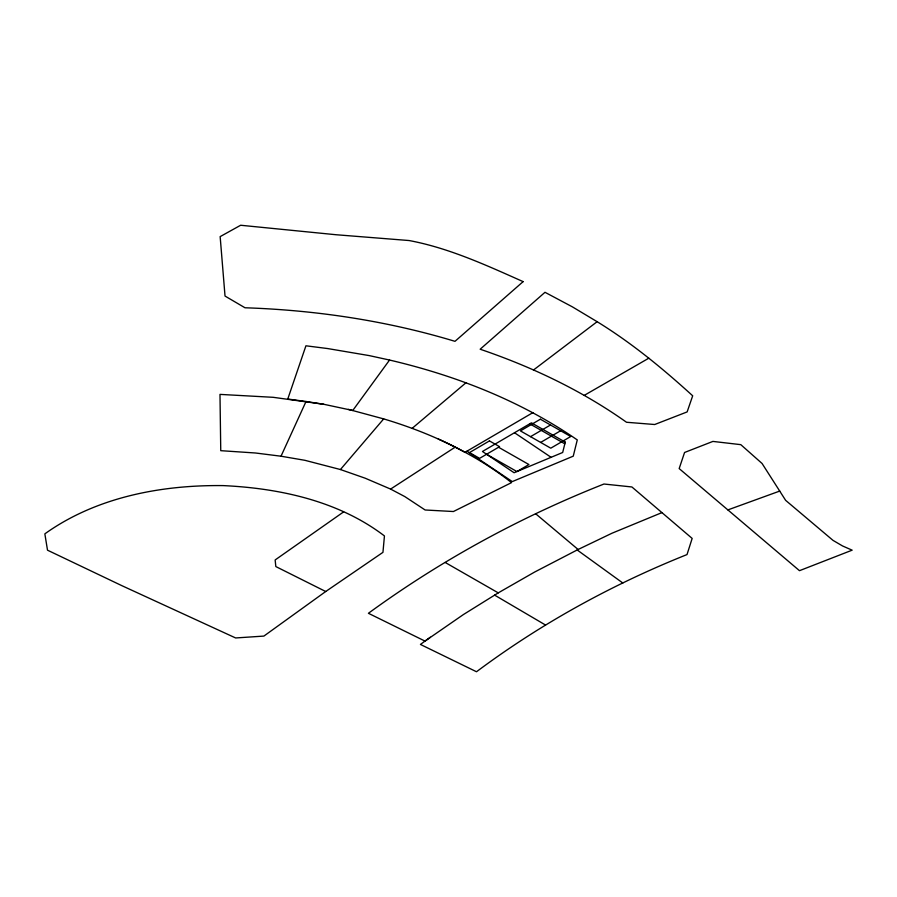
<?xml version="1.0" encoding="UTF-8"?>
<svg xmlns="http://www.w3.org/2000/svg" width="897" height="897" viewBox="0 0 897 897"><rect width="100%" height="100%" fill="white"/><g stroke="black" fill="none" stroke-linecap="round" stroke-linejoin="round"><path stroke-width="1.35" d="M323.783 404.278L273.215 397.315L219.989 394.388L220.752 450.675L255.488 452.996L281.019 456.214L306.023 401.497L323.783 404.278L352.768 410.478L389.545 360.045C456.102 375.596 520.832 400.914 577.276 439.922L573.25 456.169L512.288 481.588L467.001 451.18M281.019 456.214L304.89 460.307L340.423 469.535L383.681 418.899C411.801 427.308 439.283 438.207 465.038 452.312L532.896 412.631M412.104 428.385L465.969 382.761M533.502 370.001L597.133 321.698C631.578 342.867 662.861 368.622 692.686 395.801L687.136 411.914L654.698 424.516L626.521 422.263C581.861 390.587 531.899 366.828 480.153 349.225L544.995 292.299L572.409 306.875L597.133 321.698M430.347 637.218L420.424 644.438L476.498 671.752C541.026 623.538 612.259 584.44 687.012 554.57L692.159 538.424L631.903 486.97L603.961 484.021C520.473 516.997 440.932 560.356 368.409 613.29L424.999 641.097L463.39 614.568L498.25 592.872L534.668 572.028L578.117 549.491L535.554 513.678M325.712 591.515L382.952 552.35L384.443 535.935C338.718 501.042 279.718 488.237 223.207 485.602C161.18 484.851 96.102 497.185 44.85 533.85L47.507 550.186L122.07 585.763L235.631 637.958L263.886 636.085L325.712 591.515L275.828 566.568L275.144 559.952L343.641 511.873M340.423 469.535L365.146 478.191L390.599 489.078L455.239 447.121M530.542 436.66L550.511 424.976M540.656 442.423L560.625 430.751M584.149 395.431L648.823 358.183M661.93 512.613L612.046 533.199L577.152 549.951L622.821 583.005M727.893 509.9L779.717 491.074L785.626 500.335L833.01 540.375L842.586 545.981L852.15 550.164L799.485 570.683L679.175 468.582L684.568 452.48L712.902 441.414L740.799 444.654L762.069 463.48L779.717 491.074M306.023 401.497L287.769 399.03L305.933 345.793L327.607 348.552L369.25 355.604L389.545 360.045M348.35 409.357L383.681 418.899M390.599 489.078L404.827 496.602L425.122 509.989L453.422 511.525L511.514 482.631C489.19 464.848 464.175 450.81 438.274 438.992M529.735 423.821L564.83 443.824M498.564 447.255L528.916 464.545L516.93 471.553L486.589 454.263M445.226 562.486L498.25 592.872M494.628 595.137L545.522 625.03M514.508 432.735L551.094 457.313M565.245 442.12L562.688 452.48L514.093 472.741L482.451 451.483L531.416 422.835L565.245 442.12M523.13 281.624L454.992 341.331C386.854 320.756 316.069 310.127 244.993 307.772L225.024 296.055L220.157 236.617L240.654 225.248L335.927 234.722L409.122 240.542C448.937 247.987 486.286 265.243 523.13 281.624M489.448 440.909L469.479 452.593L479.592 458.356L499.562 446.672L489.448 440.909M540.398 419.213L520.428 430.896L550.769 448.186L570.739 436.514L540.398 419.213"/></g></svg>
